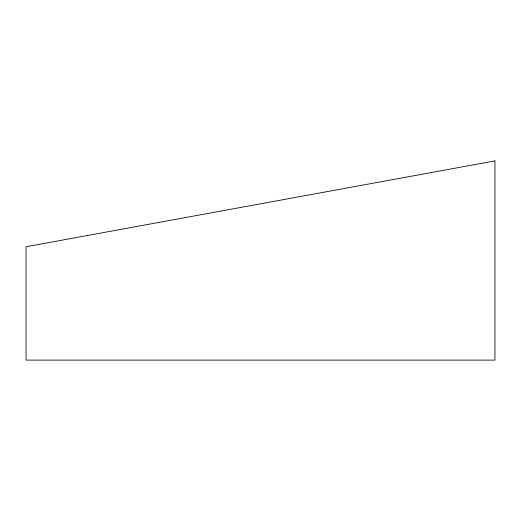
<?xml version="1.0" encoding="UTF-8"?>
<svg xmlns="http://www.w3.org/2000/svg" width="521" height="521" viewBox="0 0 521 521"><rect width="100%" height="100%" fill="white"/><g stroke="black" fill="none" stroke-linecap="round" stroke-linejoin="round"><path stroke-width="0.78" d="M494.95 160.891L26.05 246.746L26.05 360.109L494.95 360.109L494.95 160.891"/></g></svg>
